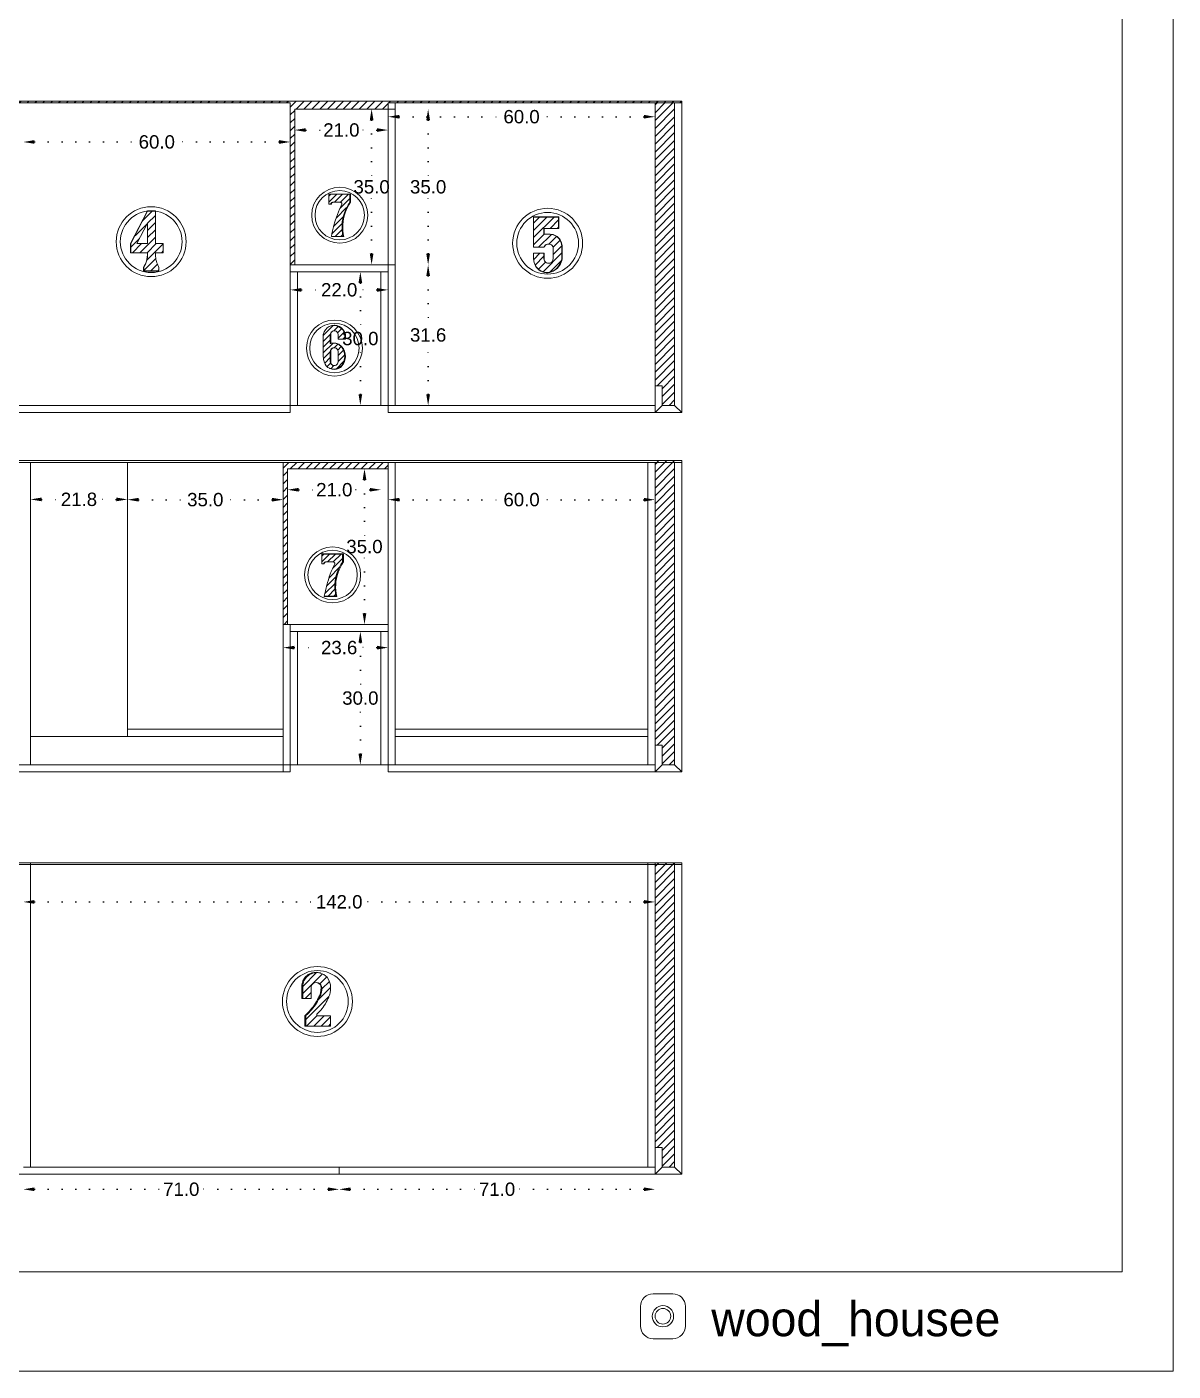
# Model space of a CAD drawing. Header units: inches. Extents: x 91 to 9019, y -381 to 2878.
# Drawn here: x 5403.2 to 5660.9, y 575 to 877.2 of the extents above; entities that cross this region are included whole.
import ezdxf

# ---------------------------------------------------------------- set-up
doc = ezdxf.new("R2010")
doc.units = ezdxf.units.IN
doc.header["$MEASUREMENT"] = 0
doc.linetypes.add('ACAD_ISO07W100', pattern=[3, 0, -3])
doc.styles.get("Standard").update_dxf_attribs({"font": 'arial.ttf'})
doc.dimstyles.get("Standard").update_dxf_attribs({"dimtxt": 3, "dimasz": 2.5, "dimexe": 0.18, "dimexo": 0.0625, "dimgap": 0.09, "dimtad": 0, "dimtih": 1, "dimtoh": 1, "dimdec": 1, "dimzin": 0, "dimdsep": 46, "dimtxsty": 'Standard', "dimcen": 0.09, "dimse1": 1, "dimse2": 1, "dimadec": 0, "dimazin": 0, "dimtfac": 1, "dimtdec": 1, "dimtix": 1, "dimtofl": 0, "dimtmove": 0, "dimatfit": 3, "dimfxl": 1, "dimtolj": 1, "dimtzin": 0, "dimarcsym": 0})

# ---------------------------------------------------------------- blocks, each defined once
blk = doc.blocks.new('*D63')
at = {"color": 0, "linetype": 'ACAD_ISO07W100', "lineweight": -2, "transparency": 16777216}
for p, q in [((5404.91, 851.3), (5428.42, 851.3)), ((5459.91, 851.3), (5436.4, 851.3))]:
    blk.add_line(p, q, dxfattribs=at)
at = {"color": 0, "transparency": 16777216}
for points in [[(5404.91, 851.72), (5404.91, 850.89), (5402.41, 851.3)], [(5459.91, 851.72), (5459.91, 850.89), (5462.41, 851.3)]]:
    blk.add_solid(points, dxfattribs=at)
at = {"layer": 'Defpoints', "color": 0, "transparency": 16777216}
for p in [(5402.41, 860.1), (5462.41, 860.1), (5462.41, 851.3)]:
    blk.add_point(p, dxfattribs=at)
at = {"color": 0, "lineweight": 20, "transparency": 16777216, "insert": (5432.41, 851.3), "char_height": 3, "attachment_point": 5}
blk.add_mtext('\\A1;60.0', dxfattribs=at)
blk = doc.blocks.new('*D64')
at = {"color": 0, "linetype": 'ACAD_ISO07W100', "lineweight": -2, "transparency": 16777216}
for p, q in [((5464.91, 818.05), (5469.4, 818.05)), ((5481.91, 818.05), (5477.41, 818.05))]:
    blk.add_line(p, q, dxfattribs=at)
at = {"color": 0, "transparency": 16777216}
for points in [[(5464.91, 818.47), (5464.91, 817.63), (5462.41, 818.05)], [(5481.91, 818.47), (5481.91, 817.63), (5484.41, 818.05)]]:
    blk.add_solid(points, dxfattribs=at)
at = {"layer": 'Defpoints', "color": 0, "transparency": 16777216}
for p in [(5462.41, 860.1), (5484.41, 860.1), (5484.41, 818.05)]:
    blk.add_point(p, dxfattribs=at)
at = {"color": 0, "lineweight": 20, "transparency": 16777216, "insert": (5473.41, 818.05), "char_height": 3, "attachment_point": 5}
blk.add_mtext('\\A1;22.0', dxfattribs=at)
blk = doc.blocks.new('*D65')
at = {"color": 0, "linetype": 'ACAD_ISO07W100', "lineweight": -2, "transparency": 16777216}
for p, q in [((5486.91, 856.97), (5510.42, 856.97)), ((5541.91, 856.97), (5518.4, 856.97))]:
    blk.add_line(p, q, dxfattribs=at)
at = {"color": 0, "transparency": 16777216}
for points in [[(5486.91, 857.39), (5486.91, 856.56), (5484.41, 856.97)], [(5541.91, 857.39), (5541.91, 856.56), (5544.41, 856.97)]]:
    blk.add_solid(points, dxfattribs=at)
at = {"layer": 'Defpoints', "color": 0, "transparency": 16777216}
for p in [(5484.41, 860.5), (5544.41, 860.5), (5544.41, 856.97)]:
    blk.add_point(p, dxfattribs=at)
at = {"color": 0, "lineweight": 20, "transparency": 16777216, "insert": (5514.41, 856.97), "char_height": 3, "attachment_point": 5}
blk.add_mtext('\\A1;60.0', dxfattribs=at)
blk = doc.blocks.new('*D66')
at = {"color": 0, "linetype": 'ACAD_ISO07W100', "lineweight": -2, "transparency": 16777216}
for p, q in [((5478.17, 819.6), (5478.17, 808.72)), ((5478.17, 794.6), (5478.17, 805.47))]:
    blk.add_line(p, q, dxfattribs=at)
at = {"color": 0, "transparency": 16777216}
for points in [[(5477.76, 819.6), (5478.59, 819.6), (5478.17, 822.1)], [(5477.76, 794.6), (5478.59, 794.6), (5478.17, 792.1)]]:
    blk.add_solid(points, dxfattribs=at)
at = {"layer": 'Defpoints', "color": 0, "transparency": 16777216}
for p in [(5482.81, 822.1), (5478.17, 792.1), (5482.81, 792.1)]:
    blk.add_point(p, dxfattribs=at)
at = {"color": 0, "lineweight": 20, "transparency": 16777216, "insert": (5478.17, 807.1), "char_height": 3, "attachment_point": 5}
blk.add_mtext('\\A1;30.0', dxfattribs=at)
blk = doc.blocks.new('*D60')
at = {"color": 0, "linetype": 'ACAD_ISO07W100', "lineweight": -2, "transparency": 16777216}
for p, q in [((5428.31, 770.89), (5439.33, 770.89)), ((5458.31, 770.89), (5447.29, 770.89))]:
    blk.add_line(p, q, dxfattribs=at)
at = {"color": 0, "transparency": 16777216}
for points in [[(5428.31, 771.3), (5428.31, 770.47), (5425.81, 770.89)], [(5458.31, 771.3), (5458.31, 770.47), (5460.81, 770.89)]]:
    blk.add_solid(points, dxfattribs=at)
at = {"layer": 'Defpoints', "color": 0, "transparency": 16777216}
for p in [(5425.81, 779.68), (5460.81, 779.28), (5460.81, 770.89)]:
    blk.add_point(p, dxfattribs=at)
at = {"color": 0, "lineweight": 20, "transparency": 16777216, "insert": (5443.31, 770.89), "char_height": 3, "attachment_point": 5}
blk.add_mtext('\\A1;35.0', dxfattribs=at)
blk = doc.blocks.new('*D69')
at = {"color": 0, "linetype": 'ACAD_ISO07W100', "lineweight": -2, "transparency": 16777216}
for p, q in [((5463.31, 737.63), (5469.4, 737.63)), ((5481.91, 737.63), (5477.42, 737.63))]:
    blk.add_line(p, q, dxfattribs=at)
at = {"color": 0, "transparency": 16777216}
for points in [[(5463.31, 738.05), (5463.31, 737.22), (5460.81, 737.63)], [(5481.91, 738.05), (5481.91, 737.22), (5484.41, 737.63)]]:
    blk.add_solid(points, dxfattribs=at)
at = {"layer": 'Defpoints', "color": 0, "transparency": 16777216}
for p in [(5484.41, 779.68), (5460.81, 779.28), (5484.41, 737.63)]:
    blk.add_point(p, dxfattribs=at)
at = {"color": 0, "lineweight": 20, "transparency": 16777216, "insert": (5473.41, 737.63), "char_height": 3, "attachment_point": 5}
blk.add_mtext('\\A1;23.6', dxfattribs=at)
blk = doc.blocks.new('*D70')
at = {"color": 0, "linetype": 'ACAD_ISO07W100', "lineweight": -2, "transparency": 16777216}
for p, q in [((5486.91, 770.89), (5510.42, 770.89)), ((5541.91, 770.89), (5518.4, 770.89))]:
    blk.add_line(p, q, dxfattribs=at)
at = {"color": 0, "transparency": 16777216}
for points in [[(5486.91, 771.3), (5486.91, 770.47), (5484.41, 770.89)], [(5541.91, 771.3), (5541.91, 770.47), (5544.41, 770.89)]]:
    blk.add_solid(points, dxfattribs=at)
at = {"layer": 'Defpoints', "color": 0, "transparency": 16777216}
for p in [(5484.41, 779.68), (5544.41, 779.68), (5544.41, 770.89)]:
    blk.add_point(p, dxfattribs=at)
at = {"color": 0, "lineweight": 20, "transparency": 16777216, "insert": (5514.41, 770.89), "char_height": 3, "attachment_point": 5}
blk.add_mtext('\\A1;60.0', dxfattribs=at)
blk = doc.blocks.new('*D71')
at = {"color": 0, "linetype": 'ACAD_ISO07W100', "lineweight": -2, "transparency": 16777216}
for p, q in [((5478.17, 738.78), (5478.17, 727.9)), ((5478.17, 713.78), (5478.17, 724.66))]:
    blk.add_line(p, q, dxfattribs=at)
at = {"color": 0, "transparency": 16777216}
for points in [[(5477.76, 738.78), (5478.59, 738.78), (5478.17, 741.28)], [(5477.76, 713.78), (5478.59, 713.78), (5478.17, 711.28)]]:
    blk.add_solid(points, dxfattribs=at)
at = {"layer": 'Defpoints', "color": 0, "transparency": 16777216}
for p in [(5482.81, 741.28), (5478.17, 711.28), (5482.81, 711.28)]:
    blk.add_point(p, dxfattribs=at)
at = {"color": 0, "lineweight": 20, "transparency": 16777216, "insert": (5478.17, 726.28), "char_height": 3, "attachment_point": 5}
blk.add_mtext('\\A1;30.0', dxfattribs=at)
blk = doc.blocks.new('*D75')
at = {"color": 0, "linetype": 'ACAD_ISO07W100', "lineweight": -2, "transparency": 16777216}
for p, q in [((5406.51, 770.95), (5410.89, 770.95)), ((5423.31, 770.95), (5418.92, 770.95))]:
    blk.add_line(p, q, dxfattribs=at)
at = {"color": 0, "transparency": 16777216}
for points in [[(5406.51, 771.37), (5406.51, 770.53), (5404.01, 770.95)], [(5423.31, 771.37), (5423.31, 770.53), (5425.81, 770.95)]]:
    blk.add_solid(points, dxfattribs=at)
at = {"layer": 'Defpoints', "color": 0, "transparency": 16777216}
for p in [(5404.01, 779.68), (5425.81, 779.68), (5404.01, 770.95)]:
    blk.add_point(p, dxfattribs=at)
at = {"color": 0, "lineweight": 20, "transparency": 16777216, "insert": (5414.91, 770.95), "char_height": 3, "attachment_point": 5}
blk.add_mtext('\\A1;21.8', dxfattribs=at)
blk = doc.blocks.new('*D72')
at = {"color": 0, "linetype": 'ACAD_ISO07W100', "lineweight": -2, "transparency": 16777216}
for p, q in [((5404.91, 680.47), (5468.4, 680.47)), ((5541.91, 680.47), (5478.41, 680.47))]:
    blk.add_line(p, q, dxfattribs=at)
at = {"color": 0, "transparency": 16777216}
for points in [[(5404.91, 680.89), (5404.91, 680.05), (5402.41, 680.47)], [(5541.91, 680.89), (5541.91, 680.05), (5544.41, 680.47)]]:
    blk.add_solid(points, dxfattribs=at)
at = {"layer": 'Defpoints', "color": 0, "transparency": 16777216}
for p in [(5544.41, 689.26), (5402.41, 688.86), (5544.41, 680.47)]:
    blk.add_point(p, dxfattribs=at)
at = {"color": 0, "lineweight": 20, "transparency": 16777216, "insert": (5473.41, 680.47), "char_height": 3, "attachment_point": 5}
blk.add_mtext('\\A1;142.0', dxfattribs=at)
blk = doc.blocks.new('*D67')
at = {"color": 0, "linetype": 'ACAD_ISO07W100', "lineweight": -2, "transparency": 16777216}
for p, q in [((5404.91, 615.87), (5433.94, 615.87)), ((5470.91, 615.87), (5441.88, 615.87))]:
    blk.add_line(p, q, dxfattribs=at)
at = {"color": 0, "transparency": 16777216}
for points in [[(5404.91, 616.29), (5404.91, 615.46), (5402.41, 615.87)], [(5470.91, 616.29), (5470.91, 615.46), (5473.41, 615.87)]]:
    blk.add_solid(points, dxfattribs=at)
at = {"layer": 'Defpoints', "color": 0, "transparency": 16777216}
for p in [(5402.41, 619.26), (5473.41, 619.26), (5402.41, 615.87)]:
    blk.add_point(p, dxfattribs=at)
at = {"color": 0, "lineweight": 20, "transparency": 16777216, "insert": (5437.91, 615.87), "char_height": 3, "attachment_point": 5}
blk.add_mtext('\\A1;71.0', dxfattribs=at)
blk = doc.blocks.new('*D68')
at = {"color": 0, "linetype": 'ACAD_ISO07W100', "lineweight": -2, "transparency": 16777216}
for p, q in [((5475.91, 615.87), (5504.94, 615.87)), ((5541.91, 615.87), (5512.88, 615.87))]:
    blk.add_line(p, q, dxfattribs=at)
at = {"color": 0, "transparency": 16777216}
for points in [[(5475.91, 616.29), (5475.91, 615.46), (5473.41, 615.87)], [(5541.91, 616.29), (5541.91, 615.46), (5544.41, 615.87)]]:
    blk.add_solid(points, dxfattribs=at)
at = {"layer": 'Defpoints', "color": 0, "transparency": 16777216}
for p in [(5473.41, 619.26), (5544.41, 619.26), (5473.41, 615.87)]:
    blk.add_point(p, dxfattribs=at)
at = {"color": 0, "lineweight": 20, "transparency": 16777216, "insert": (5508.91, 615.87), "char_height": 3, "attachment_point": 5}
blk.add_mtext('\\A1;71.0', dxfattribs=at)
blk = doc.blocks.new('*D83')
at = {"color": 0, "linetype": 'ACAD_ISO07W100', "lineweight": -2, "transparency": 16777216}
for p, q in [((5480.7, 856.2), (5480.7, 842.82)), ((5480.7, 826.2), (5480.7, 839.57))]:
    blk.add_line(p, q, dxfattribs=at)
at = {"color": 0, "transparency": 16777216}
for points in [[(5480.29, 856.2), (5481.12, 856.2), (5480.7, 858.7)], [(5480.29, 826.2), (5481.12, 826.2), (5480.7, 823.7)]]:
    blk.add_solid(points, dxfattribs=at)
at = {"layer": 'Defpoints', "color": 0, "transparency": 16777216}
for p in [(5484.41, 858.7), (5480.7, 823.7), (5484.41, 823.7)]:
    blk.add_point(p, dxfattribs=at)
at = {"color": 0, "lineweight": 20, "transparency": 16777216, "insert": (5480.7, 841.2), "char_height": 3, "attachment_point": 5}
blk.add_mtext('\\A1;35.0', dxfattribs=at)
blk = doc.blocks.new('*D202')
at = {"color": 0, "linetype": 'ACAD_ISO07W100', "lineweight": -2, "transparency": 16777216}
for p, q in [((5465.91, 853.98), (5469.9, 853.98)), ((5481.91, 853.98), (5477.91, 853.98))]:
    blk.add_line(p, q, dxfattribs=at)
at = {"color": 0, "transparency": 16777216}
for points in [[(5465.91, 854.4), (5465.91, 853.57), (5463.41, 853.98)], [(5481.91, 854.4), (5481.91, 853.57), (5484.41, 853.98)]]:
    blk.add_solid(points, dxfattribs=at)
at = {"layer": 'Defpoints', "color": 0, "transparency": 16777216}
for p in [(5463.41, 858.7), (5484.41, 858.7), (5484.41, 853.98)]:
    blk.add_point(p, dxfattribs=at)
at = {"color": 0, "lineweight": 20, "transparency": 16777216, "insert": (5473.91, 853.98), "char_height": 3, "attachment_point": 5}
blk.add_mtext('\\A1;21.0', dxfattribs=at)
blk = doc.blocks.new('*D203')
at = {"color": 0, "linetype": 'ACAD_ISO07W100', "lineweight": -2, "transparency": 16777216}
for p, q in [((5493.41, 856.2), (5493.41, 842.82)), ((5493.41, 826.2), (5493.41, 839.57))]:
    blk.add_line(p, q, dxfattribs=at)
at = {"color": 0, "transparency": 16777216}
for points in [[(5492.99, 856.2), (5493.83, 856.2), (5493.41, 858.7)], [(5492.99, 826.2), (5493.83, 826.2), (5493.41, 823.7)]]:
    blk.add_solid(points, dxfattribs=at)
at = {"layer": 'Defpoints', "color": 0, "transparency": 16777216}
for p in [(5484.41, 858.7), (5484.41, 823.7), (5493.41, 823.7)]:
    blk.add_point(p, dxfattribs=at)
at = {"color": 0, "lineweight": 20, "transparency": 16777216, "insert": (5493.41, 841.2), "char_height": 3, "attachment_point": 5}
blk.add_mtext('\\A1;35.0', dxfattribs=at)
blk = doc.blocks.new('*D213')
at = {"color": 0, "linetype": 'ACAD_ISO07W100', "lineweight": -2, "transparency": 16777216}
for p, q in [((5493.41, 821.2), (5493.41, 809.52)), ((5493.41, 794.6), (5493.41, 806.27))]:
    blk.add_line(p, q, dxfattribs=at)
at = {"color": 0, "transparency": 16777216}
for points in [[(5492.99, 821.2), (5493.83, 821.2), (5493.41, 823.7)], [(5492.99, 794.6), (5493.83, 794.6), (5493.41, 792.1)]]:
    blk.add_solid(points, dxfattribs=at)
at = {"layer": 'Defpoints', "color": 0, "transparency": 16777216}
for p in [(5486.01, 823.7), (5486.01, 792.1), (5493.41, 792.1)]:
    blk.add_point(p, dxfattribs=at)
at = {"color": 0, "lineweight": 20, "transparency": 16777216, "insert": (5493.41, 807.9), "char_height": 3, "attachment_point": 5}
blk.add_mtext('\\A1;31.6', dxfattribs=at)
blk = doc.blocks.new('*D214')
at = {"color": 0, "linetype": 'ACAD_ISO07W100', "lineweight": -2, "transparency": 16777216}
for p, q in [((5479.1, 775.34), (5479.1, 761.96)), ((5479.1, 745.34), (5479.1, 758.71))]:
    blk.add_line(p, q, dxfattribs=at)
at = {"color": 0, "transparency": 16777216}
for points in [[(5478.69, 775.34), (5479.52, 775.34), (5479.1, 777.84)], [(5478.69, 745.34), (5479.52, 745.34), (5479.1, 742.84)]]:
    blk.add_solid(points, dxfattribs=at)
at = {"layer": 'Defpoints', "color": 0, "transparency": 16777216}
for p in [(5482.81, 777.84), (5479.1, 742.84), (5482.81, 742.84)]:
    blk.add_point(p, dxfattribs=at)
at = {"color": 0, "lineweight": 20, "transparency": 16777216, "insert": (5479.1, 760.34), "char_height": 3, "attachment_point": 5}
blk.add_mtext('\\A1;35.0', dxfattribs=at)
blk = doc.blocks.new('*D215')
at = {"color": 0, "linetype": 'ACAD_ISO07W100', "lineweight": -2, "transparency": 16777216}
for p, q in [((5464.31, 773.12), (5468.3, 773.12)), ((5480.31, 773.12), (5476.31, 773.12))]:
    blk.add_line(p, q, dxfattribs=at)
at = {"color": 0, "transparency": 16777216}
for points in [[(5464.31, 773.54), (5464.31, 772.71), (5461.81, 773.12)], [(5480.31, 773.54), (5480.31, 772.71), (5482.81, 773.12)]]:
    blk.add_solid(points, dxfattribs=at)
at = {"layer": 'Defpoints', "color": 0, "transparency": 16777216}
for p in [(5461.81, 777.84), (5482.81, 777.84), (5482.81, 773.12)]:
    blk.add_point(p, dxfattribs=at)
at = {"color": 0, "lineweight": 20, "transparency": 16777216, "insert": (5472.31, 773.12), "char_height": 3, "attachment_point": 5}
blk.add_mtext('\\A1;21.0', dxfattribs=at)

msp = doc.modelspace()

# ---------------------------------------------------------------- hatches: boundary and pattern name
at = {"lineweight": 20}
h = msp.add_hatch(dxfattribs=at)
h.set_pattern_fill('ANSI31', color=256, scale=10)
h.paths.add_polyline_path([(5484.41, 860.1), (5550.41, 860.1), (5550.41, 860.5), (5276.41, 860.5), (5276.41, 860.1), (5462.41, 860.1), (5462.41, 823.7), (5463.41, 823.7), (5463.41, 858.7), (5484.41, 858.7)])
h = msp.add_hatch(dxfattribs=at)
h.set_pattern_fill('ANSI31', color=256, scale=10)
h.set_pattern_definition([(45, (3532.7737, -1.186), (-0.8838835, 0.8838835), [])])
h.paths.add_polyline_path([(5548.81, 860.1), (5544.41, 860.1), (5544.41, 796.5), (5546.01, 796.5), (5546.01, 792.1), (5548.81, 792.1)])
h.paths.add_polyline_path([(5282.41, 860.1), (5276.41, 860.1), (5276.41, 792.1), (5280.81, 792.1), (5280.81, 796.5), (5282.41, 796.5)])
h = msp.add_hatch(dxfattribs=at)
h.set_pattern_fill('ANSI31', color=256, scale=7.374921)
h.set_pattern_definition([(45, (4961.2851, 1271.8581), (-0.651857, 0.651857), [])])
h.paths.add_polyline_path([(5474.12, 833.4), (5474.22, 834.06), (5474.37, 834.72), (5474.57, 835.36), (5474.81, 835.98), (5475.1, 836.59), (5475.42, 837.17), (5475.79, 837.73), (5475.79, 839.55), (5471.1, 839.55), (5471.1, 837.34), (5471.51, 837.34), (5471.52, 837.4), (5471.55, 837.5), (5471.61, 837.59), (5471.7, 837.67), (5471.79, 837.71), (5471.82, 837.72), (5471.77, 837.7), (5471.72, 837.68), (5471.68, 837.65), (5471.63, 837.61), (5471.6, 837.57), (5471.57, 837.53), (5471.54, 837.48), (5471.53, 837.42), (5471.52, 837.37), (5471.51, 837.34), (5471.66, 837.34), (5471.66, 837.42), (5471.7, 837.53), (5471.76, 837.62), (5471.84, 837.69), (5471.94, 837.74), (5472.03, 837.76), (5472.08, 837.76), (5473.66, 837.76), (5473.76, 837.74), (5473.86, 837.69), (5473.94, 837.62), (5474, 837.53), (5474.03, 837.42), (5474.04, 837.34), (5473.76, 836.76), (5473.49, 836.17), (5473.24, 835.58), (5473.01, 834.98), (5472.79, 834.38), (5472.58, 833.77), (5472.39, 833.15), (5472.21, 832.54), (5472.05, 831.91), (5471.9, 831.29), (5471.77, 830.66), (5471.67, 830.07), (5474.3, 830.07), (5474.17, 830.73), (5474.08, 831.39), (5474.05, 832.06), (5474.06, 832.73)])
h = msp.add_hatch(dxfattribs=at)
h.set_pattern_fill('ANSI31', color=256, scale=9.218651)
h.set_pattern_definition([(45, (4736.4267, 1374.4062), (-0.8148213, 0.8148213), [])])
h.paths.add_polyline_path([(5432.09, 835.74), (5430.34, 835.74), (5426.61, 828.46), (5426.61, 826.41), (5430.34, 826.41), (5430.34, 826.11), (5430.34, 825.85), (5430.32, 825.59), (5430.29, 825.33), (5430.24, 825.07), (5430.19, 824.81), (5430.12, 824.56), (5430.04, 824.31), (5429.95, 824.07), (5429.84, 823.83), (5429.72, 823.59), (5429.6, 823.37), (5429.46, 823.14), (5429.46, 822.36), (5432.88, 822.36), (5432.88, 823.08), (5432.76, 823.34), (5432.64, 823.6), (5432.54, 823.87), (5432.45, 824.14), (5432.36, 824.41), (5432.29, 824.69), (5432.23, 824.97), (5432.18, 825.25), (5432.14, 825.53), (5432.11, 825.82), (5432.09, 826.1), (5432.09, 826.41), (5433.87, 826.41), (5433.87, 828.45), (5432.09, 828.45)])
h.paths.add_polyline_path([(5430.3, 833.02), (5430.34, 832.98), (5430.34, 828.46), (5430.3, 828.45), (5427.91, 828.45)], flags=16)
h = msp.add_hatch(dxfattribs=at)
h.set_pattern_fill('ANSI31', color=256, scale=9.218651)
h.set_pattern_definition([(45, (4842.2934, 1373.9396), (-0.8148213, 0.8148213), [])])
h.paths.add_polyline_path([(5522.84, 829.55), (5522.6, 829.8), (5522.34, 830.02), (5522.05, 830.21), (5521.75, 830.36), (5521.48, 830.46), (5521.17, 830.52), (5520.8, 830.55), (5519.44, 830.55), (5519.44, 831.86), (5522.73, 831.86), (5522.73, 834.38), (5517.13, 834.38), (5517.13, 827.63), (5519.44, 827.63), (5519.53, 827.83), (5519.66, 828.01), (5519.82, 828.16), (5520.02, 828.27), (5520.23, 828.33), (5520.47, 828.36), (5520.71, 828.33), (5520.92, 828.27), (5521.12, 828.15), (5521.28, 828), (5521.41, 827.82), (5521.5, 827.62), (5521.5, 825.04), (5521.47, 824.78), (5521.37, 824.53), (5521.21, 824.32), (5521, 824.16), (5520.75, 824.06), (5520.49, 824.03), (5520.23, 824.06), (5519.98, 824.16), (5519.75, 824.34), (5519.58, 824.57), (5519.48, 824.81), (5519.44, 825.07), (5519.44, 826.33), (5517.13, 826.33), (5517.13, 825.04), (5517.15, 824.62), (5517.24, 824.21), (5517.36, 823.86), (5517.55, 823.49), (5517.78, 823.15), (5518.06, 822.84), (5518.37, 822.58), (5518.72, 822.35), (5519.1, 822.18), (5519.49, 822.05), (5519.9, 821.98), (5520.32, 821.97), (5520.7, 822.05), (5521.08, 822.16), (5521.44, 822.32), (5521.78, 822.51), (5522.11, 822.74), (5522.4, 823), (5522.66, 823.29), (5522.9, 823.61), (5523.1, 823.95), (5523.26, 824.31), (5523.38, 824.69), (5523.46, 825.07), (5523.46, 827.63), (5523.46, 827.97), (5523.41, 828.31), (5523.33, 828.65), (5523.2, 828.97), (5523.04, 829.27)])
h = msp.add_hatch(dxfattribs=at)
h.set_pattern_fill('ANSI31', color=256, scale=7.374921)
h.set_pattern_definition([(45, (4944.4116, 1241.89475), (-0.651857, 0.651857), [])])
h.paths.add_polyline_path([(5473.92, 805.25), (5473.76, 805.42), (5473.59, 805.58), (5473.4, 805.71), (5473.2, 805.83), (5472.99, 805.93), (5472.77, 806.01), (5472.55, 806.06), (5472.32, 806.09), (5472.09, 806.1), (5471.93, 806.09), (5471.72, 806.06), (5471.5, 806), (5471.4, 805.99), (5471.4, 808), (5471.43, 808.21), (5471.51, 808.41), (5471.64, 808.58), (5471.81, 808.71), (5472.01, 808.8), (5472.11, 808.83), (5472.33, 808.86), (5472.54, 808.83), (5472.74, 808.75), (5472.92, 808.62), (5473.05, 808.44), (5473.13, 808.24), (5473.16, 808.03), (5473.16, 807), (5474.68, 807), (5474.68, 808), (5474.51, 808.55), (5474.22, 809.05), (5473.82, 809.47), (5473.33, 809.78), (5472.79, 809.98), (5472.23, 810.05), (5472.22, 810.05), (5471.64, 809.98), (5471.15, 809.8), (5470.71, 809.51), (5470.3, 809.09), (5470.01, 808.59), (5469.84, 808.03), (5469.84, 803.2), (5469.84, 802.99), (5469.85, 802.79), (5469.88, 802.58), (5469.91, 802.38), (5469.95, 802.18), (5470, 801.98), (5470.04, 801.85), (5470.23, 801.39), (5470.52, 800.98), (5470.89, 800.64), (5471.26, 800.42), (5471.7, 800.27), (5472.19, 800.22), (5472.69, 800.27), (5473.16, 800.43), (5473.59, 800.68), (5473.72, 800.81), (5473.92, 801.01), (5474.24, 801.48), (5474.48, 802), (5474.63, 802.56), (5474.68, 803.13), (5474.63, 803.7), (5474.48, 804.26), (5474.24, 804.78)])
h.paths.add_polyline_path([(5471.43, 804.43), (5471.51, 804.63), (5471.64, 804.8), (5471.81, 804.93), (5472.01, 805.02), (5472.23, 805.04), (5472.33, 805.04), (5472.54, 805.01), (5472.74, 804.93), (5472.92, 804.8), (5473.05, 804.63), (5473.13, 804.43), (5473.16, 804.21), (5473.16, 801.85), (5473.13, 801.64), (5473.05, 801.44), (5472.92, 801.26), (5472.74, 801.13), (5472.54, 801.05), (5472.33, 801.02), (5472.11, 801.05), (5472.01, 801.09), (5471.91, 801.13), (5471.81, 801.17), (5471.64, 801.3), (5471.51, 801.47), (5471.43, 801.67), (5471.4, 801.88), (5471.4, 804.22)], flags=16)
h = msp.add_hatch(dxfattribs=at)
h.set_pattern_fill('ANSI31', color=256, scale=10)
h.set_pattern_definition([(45, (3532.7737, -82.0015), (-0.8838835, 0.8838835), [])])
h.paths.add_polyline_path([(5548.81, 779.68), (5544.41, 779.68), (5544.41, 715.68), (5546.01, 715.68), (5546.01, 711.28), (5548.81, 711.28)])
h.paths.add_polyline_path([(5282.41, 779.68), (5276.41, 779.68), (5276.41, 711.28), (5280.81, 711.28), (5280.81, 715.68), (5282.41, 715.68)])
h = msp.add_hatch(dxfattribs=at)
h.set_pattern_fill('ANSI31', color=256, scale=10)
h.paths.add_polyline_path([(5461.81, 777.84), (5484.41, 777.84), (5484.41, 779.28), (5460.81, 779.28), (5460.81, 742.84), (5461.81, 742.84)])
h = msp.add_hatch(dxfattribs=at)
h.set_pattern_fill('ANSI31', color=256, scale=7.374921)
h.set_pattern_definition([(45, (4959.6851, 1190.9974), (-0.651857, 0.651857), [])])
h.paths.add_polyline_path([(5472.52, 752.54), (5472.62, 753.2), (5472.77, 753.86), (5472.97, 754.5), (5473.21, 755.12), (5473.5, 755.73), (5473.82, 756.31), (5474.19, 756.87), (5474.19, 758.68), (5469.5, 758.68), (5469.5, 756.48), (5469.91, 756.48), (5469.92, 756.54), (5469.95, 756.64), (5470.01, 756.73), (5470.1, 756.81), (5470.19, 756.85), (5470.22, 756.86), (5470.17, 756.84), (5470.12, 756.82), (5470.08, 756.79), (5470.03, 756.75), (5470, 756.71), (5469.97, 756.66), (5469.94, 756.62), (5469.93, 756.56), (5469.92, 756.51), (5469.91, 756.48), (5470.06, 756.48), (5470.06, 756.56), (5470.1, 756.67), (5470.16, 756.76), (5470.24, 756.83), (5470.34, 756.88), (5470.43, 756.9), (5470.48, 756.9), (5472.06, 756.9), (5472.16, 756.88), (5472.26, 756.83), (5472.34, 756.76), (5472.4, 756.67), (5472.43, 756.56), (5472.44, 756.48), (5472.16, 755.9), (5471.89, 755.31), (5471.64, 754.72), (5471.41, 754.12), (5471.19, 753.52), (5470.98, 752.91), (5470.79, 752.29), (5470.61, 751.68), (5470.45, 751.05), (5470.3, 750.43), (5470.17, 749.8), (5470.07, 749.21), (5472.7, 749.21), (5472.57, 749.87), (5472.48, 750.53), (5472.45, 751.2), (5472.46, 751.87)])
h = msp.add_hatch(dxfattribs=at)
h.set_pattern_fill('ANSI31', color=256, scale=10)
h.set_pattern_definition([(45, (3532.7737, -172.4184), (-0.8838835, 0.8838835), [])])
h.paths.add_polyline_path([(5548.81, 689.26), (5544.41, 689.26), (5544.41, 625.26), (5546.01, 625.26), (5546.01, 620.86), (5548.81, 620.86)])
h.paths.add_polyline_path([(5282.41, 689.26), (5276.41, 689.26), (5276.41, 620.86), (5280.81, 620.86), (5280.81, 625.26), (5282.41, 625.26)])
h = msp.add_hatch(dxfattribs=at)
h.set_pattern_fill('ANSI31', color=256, scale=9.218651)
h.set_pattern_definition([(45, (4739.4854, 1203.6042), (-0.8148213, 0.8148213), [])])
h.paths.add_polyline_path([(5471.44, 654.88), (5468.4, 654.88), (5468.4, 655.24), (5468.72, 655.53), (5469.01, 655.84), (5469.3, 656.16), (5469.57, 656.49), (5469.83, 656.84), (5470.07, 657.19), (5470.3, 657.55), (5470.51, 657.92), (5470.71, 658.3), (5470.89, 658.69), (5471.06, 659.09), (5471.11, 659.24), (5471.21, 659.49), (5471.29, 659.74), (5471.35, 660), (5471.41, 660.26), (5471.45, 660.52), (5471.48, 660.78), (5471.49, 661.05), (5471.49, 661.31), (5471.47, 661.58), (5471.44, 661.84), (5471.19, 662.74), (5470.69, 663.52), (5469.99, 664.14), (5469.23, 664.49), (5468.43, 664.6), (5467.52, 664.47), (5466.68, 664.09), (5465.98, 663.48), (5465.49, 662.7), (5465.23, 661.81), (5465.24, 660.89), (5465.24, 658.76), (5467.14, 658.76), (5467.14, 661.56), (5467.32, 661.89), (5467.57, 662.13), (5467.88, 662.28), (5468.22, 662.34), (5468.43, 662.3), (5468.56, 662.28), (5468.56, 662.28), (5468.77, 662.25), (5469.07, 662.1), (5469.31, 661.86), (5469.47, 661.56), (5469.53, 661.22), (5469.54, 661.01), (5469.52, 660.79), (5469.5, 660.58), (5469.47, 660.37), (5469.43, 660.15), (5469.38, 659.94), (5469.32, 659.74), (5469.25, 659.53), (5469.17, 659.34), (5469.08, 659.14), (5468.97, 658.92), (5468.77, 658.5), (5468.54, 658.1), (5468.31, 657.7), (5468.06, 657.32), (5467.79, 656.94), (5467.51, 656.58), (5467.21, 656.22), (5466.91, 655.88), (5466.59, 655.54), (5466.26, 655.22), (5465.91, 654.92), (5465.91, 652.57), (5471.44, 652.57)])

# ---------------------------------------------------------------- linework, layer by layer
for p, q in [((5276.41, 860.5), (5550.41, 860.5)), ((5276.41, 860.1), (5462.41, 860.1)), ((5462.41, 860.1), (5462.41, 790.5)), ((5463.41, 858.7), (5486.01, 858.7)), ((5463.41, 858.7), (5463.41, 823.7)), ((5484.41, 790.5), (5484.41, 860.1)), ((5484.41, 860.1), (5550.41, 860.1)), ((5486.01, 792.1), (5486.01, 860.1)), ((5544.41, 790.5), (5544.41, 860.1)), ((5548.81, 792.1), (5548.81, 860.1)), ((5550.41, 790.5), (5550.41, 860.5)), ((5430.34, 835.74), (5432.09, 835.74)), ((5522.73, 834.38), (5522.73, 831.86)), ((5430.3, 828.45), (5430.3, 833.02)), ((5519.48, 831.86), (5519.48, 830.57)), ((5471.67, 830.07), (5474.3, 830.07)), ((5520.49, 828.36), (5520.71, 828.33)), ((5520.71, 828.33), (5520.92, 828.27)), ((5520.92, 828.27), (5521.12, 828.15)), ((5521.12, 828.15), (5521.28, 828)), ((5521.28, 828), (5521.41, 827.82)), ((5517.13, 827.63), (5519.44, 827.63)), ((5521.41, 827.82), (5521.5, 827.62)), ((5521.5, 825.04), (5521.47, 824.78)), ((5521.5, 827.62), (5521.5, 825.04)), ((5462.41, 823.7), (5486.01, 823.7)), ((5462.41, 822.1), (5484.41, 822.1)), ((5464.01, 822.1), (5464.01, 792.1)), ((5482.81, 792.1), (5482.81, 822.1)), ((5519.98, 824.16), (5519.77, 824.32)), ((5520.23, 824.06), (5519.98, 824.16)), ((5520.49, 824.03), (5520.23, 824.06)), ((5520.75, 824.06), (5520.49, 824.03)), ((5521, 824.16), (5520.75, 824.06)), ((5521.21, 824.32), (5521, 824.16)), ((5521.37, 824.53), (5521.21, 824.32)), ((5521.47, 824.78), (5521.37, 824.53)), ((5472.11, 808.83), (5472.33, 808.86)), ((5544.41, 790.5), (5544.41, 796.5)), ((5544.41, 796.5), (5546.01, 796.5)), ((5546.01, 792.1), (5546.01, 796.5)), ((5282.41, 792.1), (5544.41, 792.1)), ((5546.01, 792.1), (5544.41, 790.5)), ((5546.01, 792.1), (5548.81, 792.1)), ((5548.81, 792.1), (5550.41, 790.5)), ((5276.41, 790.5), (5462.41, 790.5)), ((5484.41, 790.5), (5550.41, 790.5)), ((5276.41, 779.68), (5550.41, 779.68)), ((5550.41, 709.68), (5550.41, 779.68)), ((5276.41, 779.28), (5550.41, 779.28)), ((5404.01, 779.28), (5404.01, 711.28)), ((5425.81, 779.28), (5425.81, 717.68)), ((5460.81, 779.28), (5460.81, 709.68)), ((5461.81, 777.84), (5484.41, 777.84)), ((5461.81, 777.84), (5461.81, 742.84)), ((5484.41, 709.68), (5484.41, 779.28)), ((5486.01, 711.28), (5486.01, 779.28)), ((5542.81, 711.28), (5542.81, 779.28)), ((5544.41, 709.68), (5544.41, 779.28)), ((5548.81, 711.28), (5548.81, 779.28)), ((5470.07, 749.21), (5472.7, 749.21)), ((5460.81, 742.84), (5484.41, 742.84)), ((5462.41, 742.84), (5462.41, 709.68)), ((5462.41, 741.28), (5484.41, 741.28)), ((5464.01, 741.28), (5464.01, 711.28)), ((5482.81, 711.28), (5482.81, 741.28)), ((5425.81, 719.28), (5460.81, 719.28)), ((5486.01, 719.28), (5542.81, 719.28)), ((5404.01, 717.68), (5460.81, 717.68)), ((5486.01, 717.68), (5542.81, 717.68)), ((5544.41, 709.68), (5544.41, 715.68)), ((5544.41, 715.68), (5546.01, 715.68)), ((5546.01, 711.28), (5546.01, 715.68)), ((5282.41, 711.28), (5544.41, 711.28)), ((5546.01, 711.28), (5544.41, 709.68)), ((5546.01, 711.28), (5548.81, 711.28)), ((5548.81, 711.28), (5550.41, 709.68)), ((5276.41, 709.68), (5462.41, 709.68)), ((5484.41, 709.68), (5550.41, 709.68)), ((5276.41, 689.26), (5550.41, 689.26)), ((5404.01, 689.26), (5404.01, 620.86)), ((5542.81, 620.86), (5542.81, 689.26)), ((5544.41, 619.26), (5544.41, 689.26)), ((5548.81, 620.86), (5548.81, 689.26)), ((5550.41, 619.26), (5550.41, 689.26)), ((5276.41, 688.86), (5550.41, 688.86)), ((5544.41, 619.26), (5544.41, 625.26)), ((5544.41, 625.26), (5546.01, 625.26)), ((5546.01, 620.86), (5546.01, 625.26)), ((5402.41, 620.86), (5544.41, 620.86)), ((5473.41, 619.26), (5473.41, 620.86)), ((5546.01, 620.86), (5544.41, 619.26)), ((5546.01, 620.86), (5548.81, 620.86)), ((5548.81, 620.86), (5550.41, 619.26)), ((5276.41, 619.26), (5550.41, 619.26))]:
    msp.add_line(p, q, dxfattribs=at)
for points in [[(5181.11, 1253.54), (5181.11, 575), (5660.88, 575), (5660.88, 1253.54)], [(5192.53, 1242.11), (5192.53, 597.34), (5649.46, 597.34), (5649.46, 1242.11)], [(5427.91, 828.45), (5430.3, 833.02), (5430.34, 832.98), (5430.34, 828.46), (5430.3, 828.45)], [(5519.48, 827.62), (5519.57, 827.82), (5519.7, 828), (5519.86, 828.15), (5520.06, 828.27), (5520.27, 828.33), (5520.49, 828.36), (5520.45, 828.36), (5520.23, 828.33), (5520.02, 828.27), (5519.82, 828.16), (5519.66, 828.01), (5519.53, 827.83), (5519.44, 827.63)], [(5471.5, 808.03), (5471.53, 808.24), (5471.61, 808.44), (5471.74, 808.62), (5471.91, 808.75), (5472.11, 808.83), (5472.01, 808.8), (5471.81, 808.71), (5471.64, 808.58), (5471.51, 808.41), (5471.43, 808.21), (5471.4, 808)], [(5472.92, 801.26), (5472.74, 801.13), (5472.54, 801.05), (5472.33, 801.02), (5472.11, 801.05), (5472.01, 801.09), (5471.91, 801.13), (5471.81, 801.17), (5471.64, 801.3), (5471.51, 801.47), (5471.43, 801.67), (5471.4, 801.88), (5471.4, 804.22), (5471.43, 804.43), (5471.51, 804.63), (5471.64, 804.8), (5471.81, 804.93), (5472.01, 805.02), (5472.23, 805.04), (5472.33, 805.04), (5472.54, 805.01), (5472.74, 804.93), (5472.92, 804.8), (5473.05, 804.63), (5473.13, 804.43), (5473.16, 804.21), (5473.16, 801.85), (5473.13, 801.64), (5473.05, 801.44)]]:
    msp.add_lwpolyline(points, close=True, dxfattribs=at)
for points in [[(5475.98, 839.59), (5475.79, 839.55), (5471.1, 839.55)], [(5475.79, 839.55), (5475.79, 837.73), (5475.42, 837.17), (5475.1, 836.59), (5474.81, 835.98), (5474.57, 835.36), (5474.37, 834.72), (5474.22, 834.06), (5474.12, 833.4), (5474.06, 832.73), (5474.05, 832.06), (5474.08, 831.39), (5474.17, 830.73), (5474.3, 830.07), (5474.47, 830.02), (5474.34, 830.69), (5474.26, 831.36), (5474.22, 832.04), (5474.23, 832.71), (5474.29, 833.39), (5474.4, 834.05), (5474.55, 834.71), (5474.75, 835.36), (5474.99, 835.99), (5475.28, 836.6), (5475.61, 837.2), (5475.98, 837.76), (5475.98, 839.59), (5471.1, 839.59), (5471.1, 839.55), (5471.1, 837.34), (5471.51, 837.34), (5471.66, 837.34), (5471.66, 837.39), (5471.67, 837.45), (5471.69, 837.5), (5471.71, 837.55), (5471.75, 837.6), (5471.78, 837.64), (5471.82, 837.67), (5471.87, 837.71), (5471.92, 837.73), (5471.97, 837.75), (5472.03, 837.76), (5472.08, 837.76), (5473.62, 837.76), (5473.68, 837.76), (5473.73, 837.75), (5473.78, 837.73), (5473.83, 837.71), (5473.88, 837.67), (5473.92, 837.64), (5473.95, 837.6), (5473.98, 837.55), (5474.01, 837.5), (5474.02, 837.45), (5474.04, 837.39), (5474.04, 837.34), (5473.76, 836.76), (5473.49, 836.17), (5473.24, 835.58), (5473.01, 834.98), (5472.79, 834.38), (5472.58, 833.77), (5472.39, 833.15), (5472.21, 832.54), (5472.05, 831.91), (5471.9, 831.29), (5471.77, 830.66), (5471.67, 830.07), (5471.66, 830.02), (5474.47, 830.02)], [(5471.87, 837.73), (5471.82, 837.72), (5471.77, 837.7), (5471.72, 837.68), (5471.68, 837.65), (5471.63, 837.61), (5471.6, 837.57), (5471.57, 837.53), (5471.54, 837.48), (5471.53, 837.42), (5471.52, 837.37), (5471.51, 837.34)], [(5426.52, 826.39), (5426.52, 828.45), (5430.3, 835.8)], [(5432.09, 826.39), (5433.87, 826.39), (5433.87, 826.41), (5433.87, 828.45), (5432.09, 828.45), (5432.09, 835.74), (5432.09, 835.8), (5430.3, 835.8), (5430.34, 835.74), (5426.61, 828.46), (5426.61, 826.41)], [(5522.79, 834.44), (5517.13, 834.44), (5517.13, 834.38)], [(5519.48, 827.62), (5517.13, 827.62), (5517.13, 827.63), (5517.13, 834.38), (5522.73, 834.38), (5522.79, 834.44), (5522.79, 831.86), (5522.73, 831.86), (5519.48, 831.86), (5519.44, 831.83), (5519.44, 830.55), (5519.48, 830.57), (5520.85, 830.57), (5521.22, 830.54), (5521.53, 830.48), (5521.8, 830.38), (5522.12, 830.23), (5522.41, 830.04), (5522.67, 829.82), (5522.91, 829.56), (5523.11, 829.28)], [(5517.24, 824.21), (5517.36, 823.86), (5517.38, 823.82), (5517.56, 823.44), (5517.8, 823.1), (5518.08, 822.79), (5518.4, 822.52), (5518.75, 822.29), (5519.13, 822.12), (5519.53, 821.99), (5519.94, 821.92), (5520.36, 821.91), (5520.75, 821.98), (5521.13, 822.1), (5521.5, 822.26), (5521.84, 822.45), (5522.17, 822.68), (5522.46, 822.95), (5522.73, 823.24), (5522.97, 823.56), (5523.17, 823.91), (5523.33, 824.27), (5523.45, 824.65), (5523.53, 825.04), (5523.53, 827.62), (5523.53, 827.97), (5523.49, 828.31), (5523.4, 828.65), (5523.27, 828.97), (5523.11, 829.28)], [(5519.44, 830.55), (5520.8, 830.55), (5521.17, 830.52), (5521.48, 830.46), (5521.75, 830.36), (5522.05, 830.21), (5522.34, 830.02), (5522.6, 829.8), (5522.84, 829.55), (5523.04, 829.27), (5523.2, 828.97), (5523.33, 828.65), (5523.41, 828.31), (5523.46, 827.97), (5523.46, 827.63), (5523.46, 825.07), (5523.38, 824.69), (5523.26, 824.31), (5523.1, 823.95), (5522.9, 823.61), (5522.66, 823.29), (5522.4, 823), (5522.11, 822.74), (5521.78, 822.51), (5521.44, 822.32), (5521.08, 822.16), (5520.7, 822.05), (5520.32, 821.97), (5519.9, 821.98), (5519.49, 822.05), (5519.1, 822.18), (5518.72, 822.35), (5518.37, 822.58), (5518.06, 822.84), (5517.78, 823.15), (5517.55, 823.49), (5517.36, 823.86)], [(5430.3, 826.39), (5426.52, 826.39), (5426.61, 826.41), (5430.34, 826.41)], [(5433.87, 826.41), (5432.12, 826.41), (5432.09, 826.39), (5432.09, 826.1), (5432.11, 825.82), (5432.14, 825.53), (5432.18, 825.25), (5432.23, 824.97), (5432.29, 824.69), (5432.36, 824.41), (5432.45, 824.14), (5432.54, 823.87), (5432.64, 823.6), (5432.76, 823.34), (5432.88, 823.08), (5432.88, 822.36), (5432.88, 822.29), (5429.4, 822.29), (5429.4, 823.08), (5429.54, 823.31), (5429.67, 823.54), (5429.79, 823.78), (5429.9, 824.02), (5429.99, 824.26), (5430.07, 824.52), (5430.14, 824.77), (5430.2, 825.03), (5430.24, 825.29), (5430.27, 825.55), (5430.29, 825.81), (5430.3, 826.08)], [(5430.3, 826.08), (5430.3, 826.39), (5430.34, 826.41), (5430.34, 826.11), (5430.34, 825.85), (5430.32, 825.59), (5430.29, 825.33), (5430.24, 825.07), (5430.19, 824.81), (5430.12, 824.56), (5430.04, 824.31), (5429.95, 824.07), (5429.84, 823.83), (5429.72, 823.59), (5429.6, 823.37), (5429.46, 823.14), (5429.46, 822.36)], [(5519.61, 824.53), (5519.51, 824.78), (5519.48, 825.04), (5519.48, 826.33), (5519.44, 826.33), (5517.13, 826.33), (5517.13, 825.04), (5517.15, 824.62), (5517.24, 824.21)], [(5519.61, 824.53), (5519.77, 824.32), (5519.74, 824.36), (5519.58, 824.57), (5519.48, 824.81), (5519.44, 825.07), (5519.44, 826.33)], [(5429.4, 822.29), (5429.46, 822.36), (5432.88, 822.36)], [(5469.95, 802.18), (5469.91, 802.38), (5469.88, 802.58), (5469.85, 802.79), (5469.84, 802.99), (5469.84, 803.2), (5469.84, 808.03), (5470.01, 808.59), (5470.3, 809.09), (5470.71, 809.51), (5471.15, 809.8), (5471.19, 809.83), (5471.74, 810.03), (5472.32, 810.09), (5472.33, 810.09), (5472.9, 810.03), (5473.45, 809.83), (5473.94, 809.51)], [(5471.15, 809.8), (5471.64, 809.98), (5472.22, 810.05), (5472.23, 810.05), (5472.79, 809.98), (5473.33, 809.78), (5473.82, 809.47), (5474.22, 809.05), (5474.51, 808.55), (5474.68, 808), (5474.68, 807)], [(5471.5, 806), (5471.4, 805.99), (5471.4, 808)], [(5473.84, 800.76), (5474.04, 800.97), (5474.37, 801.44), (5474.61, 801.97), (5474.76, 802.53), (5474.81, 803.11), (5474.76, 803.69), (5474.61, 804.25), (5474.37, 804.77), (5474.04, 805.25), (5473.88, 805.42), (5473.7, 805.58), (5473.52, 805.72), (5473.31, 805.84), (5473.1, 805.94), (5472.88, 806.01), (5472.65, 806.07), (5472.42, 806.1), (5472.19, 806.11), (5471.96, 806.1), (5471.93, 806.09), (5471.72, 806.06), (5471.5, 806), (5471.5, 808.03)], [(5472.33, 808.86), (5472.54, 808.83), (5472.74, 808.75), (5472.92, 808.62), (5473.05, 808.44), (5473.13, 808.24), (5473.16, 808.03), (5473.16, 807), (5474.68, 807), (5474.81, 807), (5474.81, 808.03), (5474.63, 808.59), (5474.34, 809.09), (5473.94, 809.51)], [(5471.26, 800.42), (5471.7, 800.27), (5472.19, 800.22), (5472.69, 800.27), (5473.16, 800.43), (5473.59, 800.68), (5473.72, 800.81), (5473.92, 801.01), (5474.24, 801.48), (5474.48, 802), (5474.63, 802.56), (5474.68, 803.13), (5474.63, 803.7), (5474.48, 804.26), (5474.24, 804.78), (5473.92, 805.25), (5473.76, 805.42), (5473.59, 805.58), (5473.4, 805.71), (5473.2, 805.83), (5472.99, 805.93), (5472.77, 806.01), (5472.55, 806.06), (5472.32, 806.09), (5472.09, 806.1), (5471.93, 806.09)], [(5471.91, 801.13), (5471.74, 801.26), (5471.61, 801.44), (5471.53, 801.64), (5471.5, 801.85), (5471.5, 804.21), (5471.53, 804.43), (5471.61, 804.63), (5471.74, 804.8), (5471.91, 804.93), (5472.11, 805.01), (5472.33, 805.04)], [(5473.84, 800.76), (5473.7, 800.64), (5473.27, 800.38), (5472.79, 800.22), (5472.29, 800.17), (5471.8, 800.22), (5471.32, 800.38), (5471.26, 800.42), (5470.89, 800.64), (5470.52, 800.98), (5470.23, 801.39), (5470.04, 801.85), (5470, 801.98), (5469.95, 802.18)], [(5474.38, 758.73), (5474.19, 758.68), (5469.5, 758.68)], [(5474.19, 758.68), (5474.19, 756.87), (5473.82, 756.31), (5473.5, 755.73), (5473.21, 755.12), (5472.97, 754.5), (5472.77, 753.86), (5472.62, 753.2), (5472.52, 752.54), (5472.46, 751.87), (5472.45, 751.2), (5472.48, 750.53), (5472.57, 749.87), (5472.7, 749.21), (5472.87, 749.16), (5472.74, 749.83), (5472.66, 750.5), (5472.62, 751.17), (5472.63, 751.85), (5472.69, 752.53), (5472.8, 753.19), (5472.95, 753.85), (5473.15, 754.5), (5473.39, 755.13), (5473.68, 755.74), (5474.01, 756.33), (5474.38, 756.9), (5474.38, 758.73), (5469.5, 758.73), (5469.5, 758.68), (5469.5, 756.48), (5469.91, 756.48), (5470.06, 756.48), (5470.06, 756.53), (5470.07, 756.59), (5470.09, 756.64), (5470.11, 756.69), (5470.15, 756.74), (5470.18, 756.78), (5470.22, 756.81), (5470.27, 756.84), (5470.32, 756.87), (5470.37, 756.89), (5470.43, 756.9), (5470.48, 756.9), (5472.02, 756.9), (5472.08, 756.9), (5472.13, 756.89), (5472.18, 756.87), (5472.23, 756.84), (5472.28, 756.81), (5472.32, 756.78), (5472.35, 756.74), (5472.38, 756.69), (5472.41, 756.64), (5472.42, 756.59), (5472.44, 756.53), (5472.44, 756.48), (5472.16, 755.9), (5471.89, 755.31), (5471.64, 754.72), (5471.41, 754.12), (5471.19, 753.52), (5470.98, 752.91), (5470.79, 752.29), (5470.61, 751.68), (5470.45, 751.05), (5470.3, 750.43), (5470.17, 749.8), (5470.07, 749.21), (5470.06, 749.16), (5472.87, 749.16)], [(5470.27, 756.87), (5470.22, 756.86), (5470.17, 756.84), (5470.12, 756.82), (5470.08, 756.79), (5470.03, 756.75), (5470, 756.71), (5469.97, 756.66), (5469.94, 756.62), (5469.93, 756.56), (5469.92, 756.51), (5469.91, 756.48)], [(5465, 658.76), (5465, 660.91), (5464.99, 661.84), (5465.25, 662.74), (5465.75, 663.52), (5466.45, 664.14), (5467.29, 664.53), (5468.22, 664.66), (5469.14, 664.53), (5469.23, 664.49), (5469.99, 664.14), (5470.69, 663.52), (5471.19, 662.74), (5471.44, 661.84), (5471.47, 661.58), (5471.49, 661.31), (5471.49, 661.05), (5471.48, 660.78), (5471.45, 660.52), (5471.41, 660.26), (5471.35, 660), (5471.29, 659.74), (5471.21, 659.49), (5471.11, 659.24), (5471.06, 659.09), (5470.89, 658.69), (5470.71, 658.3), (5470.51, 657.92), (5470.3, 657.55), (5470.07, 657.19), (5469.83, 656.84), (5469.57, 656.49), (5469.3, 656.16), (5469.01, 655.84), (5468.72, 655.53), (5468.4, 655.24), (5468.4, 654.88), (5471.44, 654.88), (5471.44, 652.57), (5471.44, 652.51), (5465.68, 652.51)], [(5465, 658.76), (5465.24, 658.76), (5467.14, 658.76), (5467.14, 661.49), (5467.16, 661.59), (5467.32, 661.89), (5467.57, 662.13), (5467.88, 662.28), (5468.22, 662.34), (5468.43, 662.3), (5468.56, 662.28), (5468.56, 662.28)], [(5465.24, 658.76), (5465.24, 660.89), (5465.23, 661.81), (5465.49, 662.7), (5465.98, 663.48), (5466.68, 664.09), (5467.52, 664.47), (5468.43, 664.6), (5469.23, 664.49)], [(5469.11, 661.89), (5469.27, 661.59), (5469.33, 661.25), (5469.33, 661.03), (5469.32, 660.81), (5469.3, 660.6), (5469.27, 660.38), (5469.23, 660.17), (5469.18, 659.96), (5469.12, 659.75), (5469.04, 659.54), (5468.96, 659.34), (5468.87, 659.14), (5468.77, 658.92), (5468.56, 658.5), (5468.33, 658.09), (5468.09, 657.69), (5467.84, 657.3), (5467.57, 656.92), (5467.29, 656.55), (5466.99, 656.2), (5466.68, 655.85), (5466.36, 655.51), (5466.02, 655.19), (5465.68, 654.88), (5465.68, 652.51), (5465.91, 652.57), (5471.44, 652.57)], [(5469.11, 661.89), (5468.86, 662.13), (5468.56, 662.28), (5468.77, 662.25), (5469.07, 662.1), (5469.31, 661.86), (5469.47, 661.56), (5469.53, 661.22), (5469.54, 661.01), (5469.52, 660.79), (5469.5, 660.58), (5469.47, 660.37), (5469.43, 660.15), (5469.38, 659.94), (5469.32, 659.74), (5469.25, 659.53), (5469.17, 659.34), (5469.08, 659.14), (5468.97, 658.92), (5468.77, 658.5), (5468.54, 658.1), (5468.31, 657.7), (5468.06, 657.32), (5467.79, 656.94), (5467.51, 656.58), (5467.21, 656.22), (5466.91, 655.88), (5466.59, 655.54), (5466.26, 655.22), (5465.91, 654.92)], [(5465.68, 654.88), (5465.91, 654.92), (5465.91, 652.57)]]:
    msp.add_lwpolyline(points, dxfattribs=at)
msp.add_lwpolyline([(5543.98, 582.29), (5548.4, 582.29, 0.414214), (5551.24, 585.13), (5551.24, 589.54, 0.414214), (5548.4, 592.38), (5543.98, 592.38, 0.414214), (5541.15, 589.54), (5541.15, 585.13, 0.414214)], format="xyb", close=True, dxfattribs=at)
for centre, radius in [((5473.53, 834.84), 6.29), ((5473.53, 834.84), 5.55), ((5431.15, 828.89), 7.86), ((5431.15, 828.89), 6.94), ((5520.27, 828.53), 7.86), ((5520.27, 828.53), 6.94), ((5472.34, 804.98), 6.29), ((5472.34, 804.98), 5.55), ((5471.93, 753.98), 6.29), ((5471.93, 753.98), 5.55), ((5468.52, 658.09), 7.86), ((5468.52, 658.09), 6.94), ((5546.19, 587.34), 2.39), ((5546.19, 587.34), 1.76)]:
    msp.add_circle(centre, radius, dxfattribs=at)

# ---------------------------------------------------------------- texts
at = {"lineweight": 20, "insert": (5557.06, 590.65), "char_height": 7.8023, "attachment_point": 1}
msp.add_mtext_dynamic_manual_height_columns('{\\fPlantagenet Cherokee|b0|i0|c0|p18;wood_housee}', width=1.5282, gutter_width=38.54, heights=[0.241], dxfattribs=at)

# ---------------------------------------------------------------- dimensions: what is measured, and where the dimension line sits
at = {"lineweight": 20}
for base, p1, p2, picture, middle in [((5462.41, 851.3), (5402.41, 860.1), (5462.41, 860.1), '*D63', (5432.41, 851.3)), ((5484.41, 853.98), (5463.41, 858.7), (5484.41, 858.7), '*D202', (5473.91, 853.98)), ((5404.01, 770.95), (5425.81, 779.68), (5404.01, 779.68), '*D75', (5414.91, 770.95)), ((5460.81, 770.89), (5425.81, 779.68), (5460.81, 779.28), '*D60', (5443.31, 770.89)), ((5544.41, 770.89), (5484.41, 779.68), (5544.41, 779.68), '*D70', (5514.41, 770.89)), ((5482.81, 773.12), (5461.81, 777.84), (5482.81, 777.84), '*D215', (5472.31, 773.12)), ((5544.41, 680.47), (5402.41, 688.86), (5544.41, 689.26), '*D72', (5473.41, 680.47)), ((5402.41, 615.87), (5473.41, 619.26), (5402.41, 619.26), '*D67', (5437.91, 615.87)), ((5473.41, 615.87), (5544.41, 619.26), (5473.41, 619.26), '*D68', (5508.91, 615.87))]:
    dim = msp.add_linear_dim(base=base, p1=p1, p2=p2, dimstyle='Standard', dxfattribs=at)
    dim.commit()
    dim.dimension.update_dxf_attribs({"geometry": picture, "text_midpoint": middle})
for base, p1, p2, picture, middle in [((5484.41, 818.05), (5462.41, 860.1), (5484.41, 860.1), '*D64', (5473.41, 818.05)), ((5544.41, 856.97), (5484.41, 860.5), (5544.41, 860.5), '*D65', (5514.41, 856.97)), ((5484.41, 737.63), (5460.81, 779.28), (5484.41, 779.68), '*D69', (5473.41, 737.63))]:
    dim = msp.add_linear_dim(base=base, p1=p1, p2=p2, dimstyle='Standard', dxfattribs=at)
    dim.commit()
    dim.dimension.update_dxf_attribs({"geometry": picture, "text_midpoint": middle, "dimtype": 160})
for base, p1, p2, picture, middle in [((5480.7, 823.7), (5484.41, 858.7), (5484.41, 823.7), '*D83', (5480.7, 841.2)), ((5493.41, 823.7), (5484.41, 858.7), (5484.41, 823.7), '*D203', (5493.41, 841.2)), ((5478.17, 792.1), (5482.81, 822.1), (5482.81, 792.1), '*D66', (5478.17, 807.1)), ((5493.41, 792.1), (5486.01, 823.7), (5486.01, 792.1), '*D213', (5493.41, 807.9)), ((5479.1, 742.84), (5482.81, 777.84), (5482.81, 742.84), '*D214', (5479.1, 760.34)), ((5478.17, 711.28), (5482.81, 741.28), (5482.81, 711.28), '*D71', (5478.17, 726.28))]:
    dim = msp.add_linear_dim(base=base, p1=p1, p2=p2, angle=90, dimstyle='Standard', dxfattribs=at)
    dim.commit()
    dim.dimension.update_dxf_attribs({"geometry": picture, "text_midpoint": middle})

doc.saveas('drawing.dxf')
